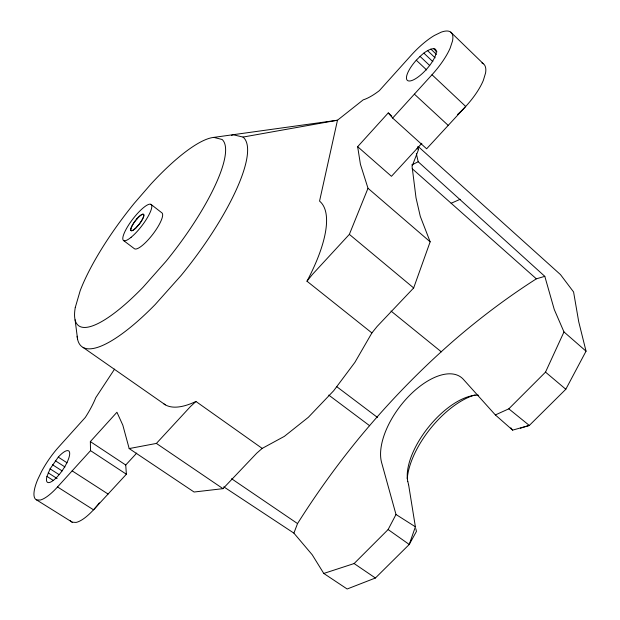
<?xml version="1.0" encoding="UTF-8"?>
<svg xmlns="http://www.w3.org/2000/svg" width="620" height="620" viewBox="0 0 620 620"><rect width="100%" height="100%" fill="white"/><g stroke="black" fill="none" stroke-linecap="round" stroke-linejoin="round"><path stroke-width="0.93" d="M75.268 307.528L80.166 290.749A117.552 30.457 -52.5 0 1 134.176 203.399L151.024 183.962A117.552 30.457 -52.5 0 1 213.838 137.384L337.481 120.226L363.227 99.835A48.817 15.043 -48.5 0 0 379.355 90.644L411.075 55.389A43.71 14.26 -48 0 1 434.333 35.503L441.192 32.17A43.71 14.26 -48 0 1 452.499 41.036L450.104 48.259A43.71 14.26 -48 0 1 432.008 74.749L392.654 118.071L426.637 148.792L465.705 106.454L432.008 74.749M46.95 476.416L50.088 468.852L58.272 457.126A18.941 5.681 -55.9 0 1 69.626 454.654A18.941 5.681 -55.9 0 1 55.746 478.299A18.941 5.681 -55.9 0 1 46.95 476.416L53.452 480.554M408.665 485.104L415.385 526.798L409.239 544.468L375.402 578.011L347.154 589L323.772 573.446L312.209 554.768L293.888 533.122L223.766 486.839M114.561 369.132L95.782 397.645A44.555 12.873 -55.1 0 1 85.32 417.415L58.528 447.19A39.533 11.865 -55.9 0 0 41.649 471.324L37.696 479.562A39.533 11.865 -55.9 0 0 36.627 499.953L40.285 500.038A39.533 11.865 -55.9 0 0 57.528 486.964L90.528 450.639L90.35 441.595L116.94 412.254L122.83 425.18L129.177 448.57L194.068 492.017L222.991 488.661L256.742 453.174L262.19 448.4L284.355 436.371L308.341 417.307L333.661 390.763L354.927 362.312L371.899 332.94L377.138 326.438L413.664 287.951L430.148 241.815L420.282 216.341L416.02 197.834L412.06 166.362L418.508 149.591L417.717 146.863M293.888 533.122L297.538 523.582A637.135 471.022 -60.4 0 1 358.484 438.844C387.616 403.465 419.539 370.404 454.111 340.31A637.135 471.022 -60.4 0 1 536.354 278.829L544.802 276.342L554.272 309.527L563.983 331.933L586.039 351.176L565.82 389.252L529.317 425.444L520.413 428.195M371.899 332.94L306.978 281.209L312.356 274.505L349.362 234.368L368.001 188.279L360.422 164.3L357.655 146.684L388.26 112.917L391.832 116.149M415.385 526.798L395.994 514.491L381.517 462.233A60.078 30.822 -52.4 0 1 409.223 395.785A60.078 30.822 -52.4 0 1 463.132 379.091L495.357 414.935L508.803 408.836L545.515 372.124L563.983 331.933M323.772 573.446L354.121 563.549L388.12 529.55L395.994 514.491M57.528 486.964L93.527 509.818L126.372 474.23L125.736 465.015L136.71 453.096M421.848 143.298L391.46 176.312L357.655 146.684M129.177 448.57L156.395 443.424L190.511 406.503L195.943 401.473L262.19 448.4M433.489 48.585A20.941 6.828 -48 0 1 428.87 66.48A20.941 6.828 -48 0 1 407.836 80.693A20.941 6.828 -48 0 1 416.284 60.21C421.127 55.366 426.382 49.662 433.489 48.585L436.961 51.894M411.742 164.951L418.198 161.774L544.802 276.342M451.159 203.259L460.187 199.276M231.454 135.354L233.221 134.765L243.024 137.074L337.481 120.226L319.548 201.128A127.821 43.788 -52.5 0 1 306.978 281.209M495.357 414.935L512.624 430.125L529.317 425.444L508.803 408.836M36.627 499.953L72.222 522.187L76.066 522.42A38.975 12.834 -56.2 0 0 99.371 502.867M213.838 137.384L222.115 139.492A117.552 30.457 -52.5 0 1 165.974 261.369L143.174 287.114A117.552 30.457 -52.5 0 1 75.268 307.528M48.19 472.835L57.102 478.524M50.088 468.852L58.97 474.54M52.506 464.729L62.178 470.944M72.153 470.867L108.082 494.047M55.304 460.73L64.953 466.961M58.272 457.126L67.115 462.846M90.528 450.639L126.372 474.23M90.35 441.595L125.736 465.015M231.554 478.718L297.538 523.582M354.121 563.549L375.402 578.011M156.395 443.424L222.991 488.661M83.134 347.471L165.339 404.844M388.12 529.55L409.239 544.468L416.454 531.394L415.811 528.689M328.755 395.095L369.667 425.739M336.644 386.593L377.487 417.446M123.481 240.483L134.393 248.705A22.599 5.836 -52.5 0 0 153.008 234.019A22.599 5.836 -52.5 0 0 161.743 212.738L150.962 204.36M391.011 311.038L441.347 351.85M349.362 234.368L413.664 287.951M545.515 372.124L565.82 389.252M368.001 188.279L430.148 241.815M412.207 168.702L536.354 278.829M418.159 146.475L560.48 274.606L573.585 291.974L578.724 321.764L586.039 351.176M417.097 148.32L418.508 149.591M414.393 94.147L448.214 125.403M416.284 60.21L426.645 69.959M420.035 56.389L429.699 65.519M423.871 53.126L432.853 61.636M427.56 50.631L435.163 57.854M430.838 49.073L436.379 54.358M450.732 32.132L483.368 63.767M388.26 112.917L392.654 118.071M510.849 427.846L512.624 430.125M407.836 481.6L408.603 484.747M416.338 153.558L418.198 161.774M75.082 319.812L77.616 339.45M243.024 137.074A132.192 35.697 -52.5 0 1 181.226 275.35L155.225 304.49A132.192 35.697 -52.5 0 1 77.12 336.234M195.943 401.473A127.821 43.788 -52.5 0 1 163.858 403.876M72.222 522.187A38.975 12.834 -56.2 0 1 70.293 520.521M407.797 481.639A59.373 28.04 -51.3 0 1 429.311 426.142A59.373 28.04 -51.3 0 1 478.632 395.258M407.239 478.741A65.449 31.178 -51.3 0 1 475.214 394.863M481.934 62.953A43.028 15.384 -47.5 0 1 485.568 72.99L483.383 80.259A43.028 15.384 -47.5 0 1 457.537 114.483M136.78 218.922L135.168 220.906A10.401 2.581 -52.5 0 0 130.68 229.95A10.401 2.581 -52.5 0 0 136.02 227.734L139.322 223.952A10.401 2.581 -52.5 0 0 143.801 214.892A10.401 2.581 -52.5 0 0 138.423 217.163L136.78 218.922M136.888 219.007L135.276 220.991A10.401 2.581 -52.5 0 0 130.797 230.036A10.401 2.581 -52.5 0 0 136.129 227.819L139.43 224.029A10.401 2.581 -52.5 0 0 143.91 214.977A10.401 2.581 -52.5 0 0 138.531 217.248L136.888 219.007M131.122 237.282A22.7 5.634 -52.5 0 0 151.776 205.716A22.7 5.634 -52.5 0 0 129.007 224.432A22.7 5.634 -52.5 0 0 131.122 237.282"/></g></svg>
